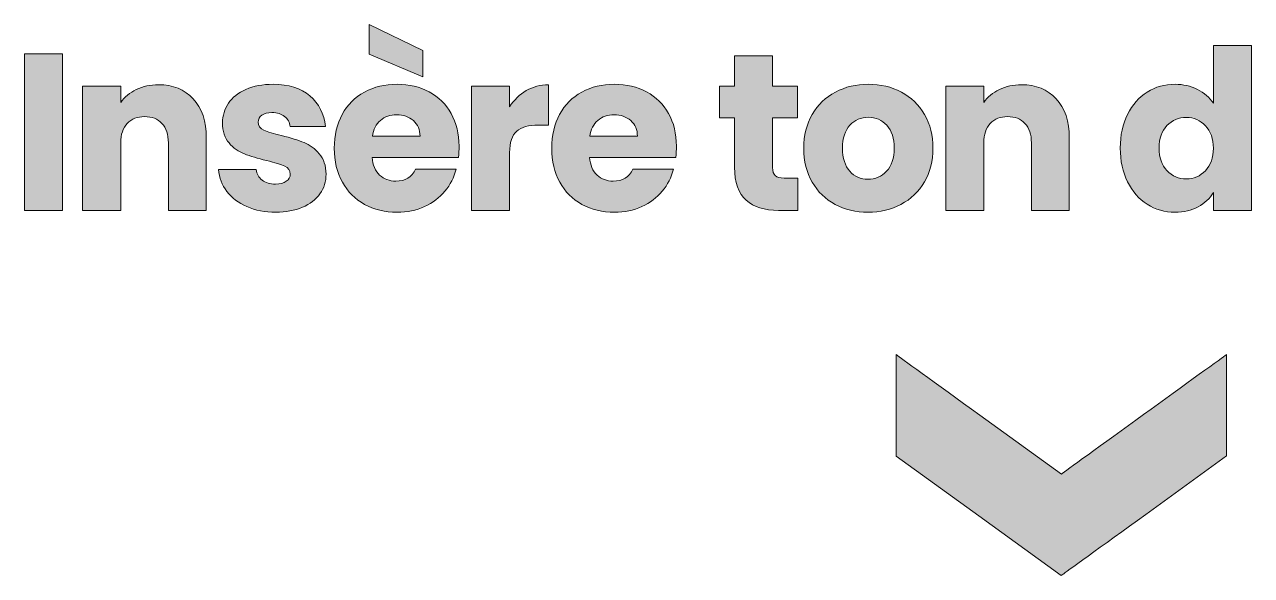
# Model space of a CAD drawing. Header units: millimetres. Extents: x 58 to 348, y -220 to -143.
# Drawn here: x 58.2 to 229.2, y -219.8 to -143.1 of the extents above; entities that cross this region are included whole.
import ezdxf

# ---------------------------------------------------------------- set-up
doc = ezdxf.new("R2010")
doc.units = ezdxf.units.MM
doc.header["$MEASUREMENT"] = 0
doc.layers.add('Calque 1', color=7, linetype='Continuous', lineweight=0)

msp = doc.modelspace()

# ---------------------------------------------------------------- hatches: boundary and pattern name
at = {"layer": 'Calque 1', "true_color": 0x1d1d1b, "transparency": 33554687}
h = msp.add_hatch(color=250, dxfattribs=at)
h.dxf.hatch_style = 2
edge = h.paths.add_edge_path()
edge.add_spline(control_points=[(113.29, -158.62), (113.29, -157.71), (112.98, -156.99), (112.36, -156.45), (111.74, -155.91), (110.97, -155.64), (110.03, -155.64), (109.14, -155.64), (108.39, -155.9), (107.78, -156.42), (107.17, -156.94), (106.8, -157.67), (106.65, -158.62), (106.65, -158.62), (113.29, -158.62), (113.29, -158.62)], knot_values=[0, 0, 0, 0, 1, 1, 1, 2, 2, 2, 3, 3, 3, 4, 4, 4, 5, 5, 5, 5], degree=3, periodic=0)
edge = h.paths.add_edge_path()
edge.add_spline(control_points=[(113.67, -146.67), (113.67, -146.67), (113.67, -150.33), (113.67, -150.33), (113.67, -150.33), (106.18, -147.2), (106.18, -147.2), (106.18, -147.2), (106.18, -143.07), (106.18, -143.07), (106.18, -143.07), (113.67, -146.67), (113.67, -146.67)], knot_values=[0, 0, 0, 0, 1, 1, 1, 2, 2, 2, 3, 3, 3, 4, 4, 4, 4], degree=3, periodic=0)
edge = h.paths.add_edge_path()
edge.add_spline(control_points=[(118.63, -161.57), (118.63, -161.57), (106.62, -161.57), (106.62, -161.57), (106.7, -162.65), (107.05, -163.47), (107.66, -164.04), (108.27, -164.61), (109.02, -164.89), (109.91, -164.89), (111.23, -164.89), (112.16, -164.33), (112.67, -163.22), (112.67, -163.22), (118.32, -163.22), (118.32, -163.22), (118.03, -164.36), (117.51, -165.38), (116.76, -166.29), (116, -167.2), (115.05, -167.92), (113.92, -168.43), (112.78, -168.95), (111.5, -169.21), (110.1, -169.21), (108.4, -169.21), (106.89, -168.85), (105.56, -168.12), (104.24, -167.4), (103.2, -166.36), (102.46, -165.02), (101.71, -163.67), (101.34, -162.1), (101.34, -160.3), (101.34, -158.5), (101.71, -156.93), (102.44, -155.58), (103.18, -154.24), (104.21, -153.2), (105.53, -152.48), (106.86, -151.75), (108.38, -151.39), (110.1, -151.39), (111.77, -151.39), (113.26, -151.74), (114.57, -152.44), (115.87, -153.15), (116.89, -154.15), (117.62, -155.46), (118.36, -156.76), (118.73, -158.28), (118.73, -160.02), (118.73, -160.52), (118.7, -161.03), (118.63, -161.57)], knot_values=[0, 0, 0, 0, 1, 1, 1, 2, 2, 2, 3, 3, 3, 4, 4, 4, 5, 5, 5, 6, 6, 6, 7, 7, 7, 8, 8, 8, 9, 9, 9, 10, 10, 10, 11, 11, 11, 12, 12, 12, 13, 13, 13, 14, 14, 14, 15, 15, 15, 16, 16, 16, 17, 17, 17, 18, 18, 18, 18], degree=3, periodic=0)
h = msp.add_hatch(color=250, dxfattribs=at)
h.dxf.hatch_style = 2
edge = h.paths.add_edge_path()
edge.add_spline(control_points=[(222.77, -157.16), (222.04, -156.4), (221.14, -156.01), (220.09, -156.01), (219.03, -156.01), (218.13, -156.39), (217.4, -157.15), (216.67, -157.9), (216.3, -158.94), (216.3, -160.27), (216.3, -161.59), (216.67, -162.64), (217.4, -163.42), (218.13, -164.2), (219.03, -164.58), (220.09, -164.58), (221.14, -164.58), (222.04, -164.2), (222.77, -163.43), (223.51, -162.67), (223.87, -161.62), (223.87, -160.3), (223.87, -158.98), (223.51, -157.93), (222.77, -157.16)], knot_values=[0, 0, 0, 0, 1, 1, 1, 2, 2, 2, 3, 3, 3, 4, 4, 4, 5, 5, 5, 6, 6, 6, 7, 7, 7, 8, 8, 8, 8], degree=3, periodic=0)
edge = h.paths.add_edge_path()
edge.add_spline(control_points=[(211.91, -155.58), (212.58, -154.24), (213.49, -153.2), (214.65, -152.48), (215.81, -151.75), (217.11, -151.39), (218.53, -151.39), (219.67, -151.39), (220.71, -151.63), (221.65, -152.1), (222.59, -152.58), (223.33, -153.22), (223.87, -154.03), (223.87, -154.03), (223.87, -145.99), (223.87, -145.99), (223.87, -145.99), (229.18, -145.99), (229.18, -145.99), (229.18, -145.99), (229.18, -168.96), (229.18, -168.96), (229.18, -168.96), (223.87, -168.96), (223.87, -168.96), (223.87, -168.96), (223.87, -166.48), (223.87, -166.48), (223.38, -167.3), (222.67, -167.97), (221.75, -168.46), (220.83, -168.96), (219.75, -169.21), (218.53, -169.21), (217.11, -169.21), (215.81, -168.84), (214.65, -168.11), (213.49, -167.37), (212.58, -166.33), (211.91, -164.97), (211.23, -163.62), (210.9, -162.05), (210.9, -160.27), (210.9, -158.49), (211.23, -156.93), (211.91, -155.58)], knot_values=[0, 0, 0, 0, 1, 1, 1, 2, 2, 2, 3, 3, 3, 4, 4, 4, 5, 5, 5, 6, 6, 6, 7, 7, 7, 8, 8, 8, 9, 9, 9, 10, 10, 10, 11, 11, 11, 12, 12, 12, 13, 13, 13, 14, 14, 14, 15, 15, 15, 15], degree=3, periodic=0)
h = msp.add_hatch(color=250, dxfattribs=at)
h.dxf.hatch_style = 2
edge = h.paths.add_edge_path()
edge.add_spline(control_points=[(63.47, -147.17), (63.47, -147.17), (63.47, -168.96), (63.47, -168.96), (63.47, -168.96), (58.16, -168.96), (58.16, -168.96), (58.16, -168.96), (58.16, -147.17), (58.16, -147.17), (58.16, -147.17), (63.47, -147.17), (63.47, -147.17)], knot_values=[0, 0, 0, 0, 1, 1, 1, 2, 2, 2, 3, 3, 3, 4, 4, 4, 4], degree=3, periodic=0)
h = msp.add_hatch(color=250, dxfattribs=at)
h.dxf.hatch_style = 2
edge = h.paths.add_edge_path()
edge.add_spline(control_points=[(165.95, -164.46), (165.95, -164.46), (165.95, -168.96), (165.95, -168.96), (165.95, -168.96), (163.24, -168.96), (163.24, -168.96), (161.32, -168.96), (159.82, -168.49), (158.74, -167.55), (157.67, -166.61), (157.13, -165.07), (157.13, -162.94), (157.13, -162.94), (157.13, -156.05), (157.13, -156.05), (157.13, -156.05), (155.02, -156.05), (155.02, -156.05), (155.02, -156.05), (155.02, -151.64), (155.02, -151.64), (155.02, -151.64), (157.13, -151.64), (157.13, -151.64), (157.13, -151.64), (157.13, -147.42), (157.13, -147.42), (157.13, -147.42), (162.44, -147.42), (162.44, -147.42), (162.44, -147.42), (162.44, -151.64), (162.44, -151.64), (162.44, -151.64), (165.91, -151.64), (165.91, -151.64), (165.91, -151.64), (165.91, -156.05), (165.91, -156.05), (165.91, -156.05), (162.44, -156.05), (162.44, -156.05), (162.44, -156.05), (162.44, -163), (162.44, -163), (162.44, -163.52), (162.56, -163.89), (162.81, -164.12), (163.06, -164.35), (163.47, -164.46), (164.05, -164.46), (164.05, -164.46), (165.95, -164.46), (165.95, -164.46)], knot_values=[0, 0, 0, 0, 1, 1, 1, 2, 2, 2, 3, 3, 3, 4, 4, 4, 5, 5, 5, 6, 6, 6, 7, 7, 7, 8, 8, 8, 9, 9, 9, 10, 10, 10, 11, 11, 11, 12, 12, 12, 13, 13, 13, 14, 14, 14, 15, 15, 15, 16, 16, 16, 17, 17, 17, 18, 18, 18, 18], degree=3, periodic=0)
h = msp.add_hatch(color=250, dxfattribs=at)
h.dxf.hatch_style = 2
edge = h.paths.add_edge_path()
edge.add_spline(control_points=[(81.68, -153.42), (82.89, -154.74), (83.49, -156.54), (83.49, -158.84), (83.49, -158.84), (83.49, -168.96), (83.49, -168.96), (83.49, -168.96), (78.21, -168.96), (78.21, -168.96), (78.21, -168.96), (78.21, -159.55), (78.21, -159.55), (78.21, -158.4), (77.91, -157.5), (77.31, -156.85), (76.71, -156.21), (75.91, -155.89), (74.89, -155.89), (73.88, -155.89), (73.07, -156.21), (72.47, -156.85), (71.87, -157.5), (71.57, -158.4), (71.57, -159.55), (71.57, -159.55), (71.57, -168.96), (71.57, -168.96), (71.57, -168.96), (66.26, -168.96), (66.26, -168.96), (66.26, -168.96), (66.26, -151.64), (66.26, -151.64), (66.26, -151.64), (71.57, -151.64), (71.57, -151.64), (71.57, -151.64), (71.57, -153.94), (71.57, -153.94), (72.11, -153.17), (72.83, -152.56), (73.74, -152.12), (74.65, -151.67), (75.68, -151.45), (76.82, -151.45), (78.85, -151.45), (80.46, -152.11), (81.68, -153.42)], knot_values=[0, 0, 0, 0, 1, 1, 1, 2, 2, 2, 3, 3, 3, 4, 4, 4, 5, 5, 5, 6, 6, 6, 7, 7, 7, 8, 8, 8, 9, 9, 9, 10, 10, 10, 11, 11, 11, 12, 12, 12, 13, 13, 13, 14, 14, 14, 15, 15, 15, 16, 16, 16, 16], degree=3, periodic=0)
h = msp.add_hatch(color=250, dxfattribs=at)
h.dxf.hatch_style = 2
edge = h.paths.add_edge_path()
edge.add_spline(control_points=[(89.14, -168.43), (87.96, -167.92), (87.03, -167.21), (86.35, -166.31), (85.66, -165.41), (85.28, -164.4), (85.2, -163.28), (85.2, -163.28), (90.45, -163.28), (90.45, -163.28), (90.51, -163.88), (90.79, -164.37), (91.28, -164.74), (91.78, -165.11), (92.39, -165.3), (93.12, -165.3), (93.78, -165.3), (94.29, -165.17), (94.65, -164.91), (95.01, -164.65), (95.2, -164.31), (95.2, -163.9), (95.2, -163.4), (94.94, -163.04), (94.42, -162.8), (93.9, -162.56), (93.06, -162.3), (91.9, -162.01), (90.66, -161.72), (89.63, -161.41), (88.8, -161.09), (87.97, -160.77), (87.26, -160.26), (86.66, -159.57), (86.06, -158.88), (85.76, -157.94), (85.76, -156.76), (85.76, -155.77), (86.03, -154.86), (86.58, -154.04), (87.13, -153.23), (87.94, -152.58), (89, -152.1), (90.07, -151.63), (91.34, -151.39), (92.8, -151.39), (94.98, -151.39), (96.69, -151.93), (97.94, -153), (99.19, -154.08), (99.91, -155.51), (100.1, -157.29), (100.1, -157.29), (95.2, -157.29), (95.2, -157.29), (95.11, -156.69), (94.85, -156.21), (94.4, -155.86), (93.96, -155.51), (93.37, -155.33), (92.65, -155.33), (92.03, -155.33), (91.55, -155.45), (91.22, -155.69), (90.89, -155.93), (90.72, -156.25), (90.72, -156.67), (90.72, -157.16), (90.99, -157.54), (91.52, -157.78), (92.04, -158.03), (92.87, -158.28), (93.98, -158.53), (95.27, -158.86), (96.31, -159.19), (97.12, -159.51), (97.93, -159.83), (98.64, -160.35), (99.25, -161.06), (99.86, -161.77), (100.17, -162.73), (100.19, -163.93), (100.19, -164.95), (99.91, -165.85), (99.34, -166.65), (98.77, -167.44), (97.95, -168.07), (96.89, -168.53), (95.82, -168.98), (94.58, -169.21), (93.18, -169.21), (91.67, -169.21), (90.32, -168.95), (89.14, -168.43)], knot_values=[0, 0, 0, 0, 1, 1, 1, 2, 2, 2, 3, 3, 3, 4, 4, 4, 5, 5, 5, 6, 6, 6, 7, 7, 7, 8, 8, 8, 9, 9, 9, 10, 10, 10, 11, 11, 11, 12, 12, 12, 13, 13, 13, 14, 14, 14, 15, 15, 15, 16, 16, 16, 17, 17, 17, 18, 18, 18, 19, 19, 19, 20, 20, 20, 21, 21, 21, 22, 22, 22, 23, 23, 23, 24, 24, 24, 25, 25, 25, 26, 26, 26, 27, 27, 27, 28, 28, 28, 29, 29, 29, 30, 30, 30, 31, 31, 31, 31], degree=3, periodic=0)
h = msp.add_hatch(color=250, dxfattribs=at)
h.dxf.hatch_style = 2
edge = h.paths.add_edge_path()
edge.add_spline(control_points=[(128.1, -152.27), (129.03, -151.73), (130.07, -151.45), (131.21, -151.45), (131.21, -151.45), (131.21, -157.07), (131.21, -157.07), (131.21, -157.07), (129.75, -157.07), (129.75, -157.07), (128.42, -157.07), (127.43, -157.36), (126.77, -157.92), (126.11, -158.49), (125.77, -159.49), (125.77, -160.92), (125.77, -160.92), (125.77, -168.96), (125.77, -168.96), (125.77, -168.96), (120.47, -168.96), (120.47, -168.96), (120.47, -168.96), (120.47, -151.64), (120.47, -151.64), (120.47, -151.64), (125.77, -151.64), (125.77, -151.64), (125.77, -151.64), (125.77, -154.52), (125.77, -154.52), (126.4, -153.57), (127.17, -152.82), (128.1, -152.27)], knot_values=[0, 0, 0, 0, 1, 1, 1, 2, 2, 2, 3, 3, 3, 4, 4, 4, 5, 5, 5, 6, 6, 6, 7, 7, 7, 8, 8, 8, 9, 9, 9, 10, 10, 10, 11, 11, 11, 11], degree=3, periodic=0)
h = msp.add_hatch(color=250, dxfattribs=at)
h.dxf.hatch_style = 2
edge = h.paths.add_edge_path()
edge.add_spline(control_points=[(143.59, -158.62), (143.59, -157.71), (143.28, -156.99), (142.66, -156.45), (142.04, -155.91), (141.27, -155.64), (140.33, -155.64), (139.44, -155.64), (138.69, -155.9), (138.08, -156.42), (137.47, -156.94), (137.09, -157.67), (136.95, -158.62), (136.95, -158.62), (143.59, -158.62), (143.59, -158.62)], knot_values=[0, 0, 0, 0, 1, 1, 1, 2, 2, 2, 3, 3, 3, 4, 4, 4, 5, 5, 5, 5], degree=3, periodic=0)
edge = h.paths.add_edge_path()
edge.add_spline(control_points=[(148.93, -161.57), (148.93, -161.57), (136.92, -161.57), (136.92, -161.57), (137, -162.65), (137.35, -163.47), (137.96, -164.04), (138.57, -164.61), (139.32, -164.89), (140.21, -164.89), (141.53, -164.89), (142.45, -164.33), (142.97, -163.22), (142.97, -163.22), (148.62, -163.22), (148.62, -163.22), (148.33, -164.36), (147.81, -165.38), (147.05, -166.29), (146.3, -167.2), (145.35, -167.92), (144.21, -168.43), (143.08, -168.95), (141.8, -169.21), (140.4, -169.21), (138.7, -169.21), (137.19, -168.85), (135.86, -168.12), (134.54, -167.4), (133.5, -166.36), (132.76, -165.02), (132.01, -163.67), (131.64, -162.1), (131.64, -160.3), (131.64, -158.5), (132.01, -156.93), (132.74, -155.58), (133.48, -154.24), (134.51, -153.2), (135.83, -152.48), (137.16, -151.75), (138.68, -151.39), (140.4, -151.39), (142.07, -151.39), (143.56, -151.74), (144.87, -152.44), (146.17, -153.15), (147.19, -154.15), (147.92, -155.46), (148.66, -156.76), (149.03, -158.28), (149.03, -160.02), (149.03, -160.52), (149, -161.03), (148.93, -161.57)], knot_values=[0, 0, 0, 0, 1, 1, 1, 2, 2, 2, 3, 3, 3, 4, 4, 4, 5, 5, 5, 6, 6, 6, 7, 7, 7, 8, 8, 8, 9, 9, 9, 10, 10, 10, 11, 11, 11, 12, 12, 12, 13, 13, 13, 14, 14, 14, 15, 15, 15, 16, 16, 16, 17, 17, 17, 18, 18, 18, 18], degree=3, periodic=0)
h = msp.add_hatch(color=250, dxfattribs=at)
h.dxf.hatch_style = 2
edge = h.paths.add_edge_path()
edge.add_spline(control_points=[(178.32, -163.5), (179.03, -162.75), (179.39, -161.69), (179.39, -160.3), (179.39, -158.91), (179.04, -157.85), (178.35, -157.1), (177.65, -156.36), (176.8, -155.98), (175.79, -155.98), (174.75, -155.98), (173.89, -156.35), (173.21, -157.09), (172.53, -157.82), (172.18, -158.89), (172.18, -160.3), (172.18, -161.69), (172.52, -162.75), (173.19, -163.5), (173.87, -164.24), (174.71, -164.61), (175.72, -164.61), (176.74, -164.61), (177.6, -164.24), (178.32, -163.5)], knot_values=[0, 0, 0, 0, 1, 1, 1, 2, 2, 2, 3, 3, 3, 4, 4, 4, 5, 5, 5, 6, 6, 6, 7, 7, 7, 8, 8, 8, 8], degree=3, periodic=0)
edge = h.paths.add_edge_path()
edge.add_spline(control_points=[(171.14, -168.12), (169.79, -167.4), (168.72, -166.36), (167.95, -165.02), (167.17, -163.67), (166.78, -162.1), (166.78, -160.3), (166.78, -158.52), (167.18, -156.95), (167.96, -155.6), (168.75, -154.24), (169.83, -153.2), (171.19, -152.48), (172.56, -151.75), (174.09, -151.39), (175.79, -151.39), (177.48, -151.39), (179.01, -151.75), (180.38, -152.48), (181.75, -153.2), (182.82, -154.24), (183.61, -155.6), (184.4, -156.95), (184.79, -158.52), (184.79, -160.3), (184.79, -162.08), (184.39, -163.65), (183.59, -165), (182.8, -166.36), (181.71, -167.4), (180.33, -168.12), (178.96, -168.85), (177.42, -169.21), (175.72, -169.21), (174.03, -169.21), (172.5, -168.85), (171.14, -168.12)], knot_values=[0, 0, 0, 0, 1, 1, 1, 2, 2, 2, 3, 3, 3, 4, 4, 4, 5, 5, 5, 6, 6, 6, 7, 7, 7, 8, 8, 8, 9, 9, 9, 10, 10, 10, 11, 11, 11, 12, 12, 12, 12], degree=3, periodic=0)
h = msp.add_hatch(color=250, dxfattribs=at)
h.dxf.hatch_style = 2
edge = h.paths.add_edge_path()
edge.add_spline(control_points=[(201.97, -153.42), (203.18, -154.74), (203.79, -156.54), (203.79, -158.84), (203.79, -158.84), (203.79, -168.96), (203.79, -168.96), (203.79, -168.96), (198.51, -168.96), (198.51, -168.96), (198.51, -168.96), (198.51, -159.55), (198.51, -159.55), (198.51, -158.4), (198.21, -157.5), (197.61, -156.85), (197.01, -156.21), (196.2, -155.89), (195.19, -155.89), (194.17, -155.89), (193.37, -156.21), (192.77, -156.85), (192.17, -157.5), (191.87, -158.4), (191.87, -159.55), (191.87, -159.55), (191.87, -168.96), (191.87, -168.96), (191.87, -168.96), (186.56, -168.96), (186.56, -168.96), (186.56, -168.96), (186.56, -151.64), (186.56, -151.64), (186.56, -151.64), (191.87, -151.64), (191.87, -151.64), (191.87, -151.64), (191.87, -153.94), (191.87, -153.94), (192.4, -153.17), (193.13, -152.56), (194.04, -152.12), (194.95, -151.67), (195.97, -151.45), (197.11, -151.45), (199.14, -151.45), (200.76, -152.11), (201.97, -153.42)], knot_values=[0, 0, 0, 0, 1, 1, 1, 2, 2, 2, 3, 3, 3, 4, 4, 4, 5, 5, 5, 6, 6, 6, 7, 7, 7, 8, 8, 8, 9, 9, 9, 10, 10, 10, 11, 11, 11, 12, 12, 12, 13, 13, 13, 14, 14, 14, 15, 15, 15, 16, 16, 16, 16], degree=3, periodic=0)
at = {"layer": 'Calque 1', "true_color": 0x010101, "transparency": 33554687}
h = msp.add_hatch(color=18, dxfattribs=at)
h.dxf.hatch_style = 2
edge = h.paths.add_edge_path()
edge.add_spline(control_points=[(225.62, -189.11), (225.2, -189.41), (202.99, -205.47), (202.85, -205.57), (202.85, -205.57), (202.68, -205.7), (202.68, -205.7), (202.68, -205.7), (191.33, -197.5), (191.33, -197.5), (185.09, -192.98), (179.92, -189.24), (179.83, -189.17), (179.83, -189.17), (179.67, -189.05), (179.67, -189.05), (179.67, -189.05), (179.67, -196.11), (179.67, -196.11), (179.67, -196.11), (179.67, -203.18), (179.67, -203.18), (179.67, -203.18), (191.17, -211.5), (191.17, -211.5), (191.17, -211.5), (202.67, -219.82), (202.67, -219.82), (202.67, -219.82), (202.93, -219.63), (202.93, -219.63), (203.06, -219.53), (208.25, -215.79), (214.44, -211.31), (214.44, -211.31), (225.7, -203.16), (225.7, -203.16), (225.7, -203.16), (225.7, -196.11), (225.7, -196.11), (225.7, -196.11), (225.7, -189.05), (225.7, -189.05), (225.7, -189.05), (225.62, -189.11), (225.62, -189.11)], knot_values=[0, 0, 0, 0, 1, 1, 1, 2, 2, 2, 3, 3, 3, 4, 4, 4, 5, 5, 5, 6, 6, 6, 7, 7, 7, 8, 8, 8, 9, 9, 9, 10, 10, 10, 11, 11, 11, 12, 12, 12, 13, 13, 13, 14, 14, 14, 15, 15, 15, 15], degree=3, periodic=0)

# ---------------------------------------------------------------- linework, layer by layer
at = {"layer": 'Calque 1'}
for points, knots in [([(113.67, -146.67), (113.67, -146.67), (113.67, -150.33), (113.67, -150.33), (113.67, -150.33), (106.18, -147.2), (106.18, -147.2), (106.18, -147.2), (106.18, -143.07), (106.18, -143.07), (106.18, -143.07), (113.67, -146.67), (113.67, -146.67)], [0, 0, 0, 0, 1, 1, 1, 2, 2, 2, 3, 3, 3, 4, 4, 4, 4]), ([(211.91, -155.58), (212.58, -154.24), (213.49, -153.2), (214.65, -152.48), (215.81, -151.75), (217.11, -151.39), (218.53, -151.39), (219.67, -151.39), (220.71, -151.63), (221.65, -152.1), (222.59, -152.58), (223.33, -153.22), (223.87, -154.03), (223.87, -154.03), (223.87, -145.99), (223.87, -145.99), (223.87, -145.99), (229.18, -145.99), (229.18, -145.99), (229.18, -145.99), (229.18, -168.96), (229.18, -168.96), (229.18, -168.96), (223.87, -168.96), (223.87, -168.96), (223.87, -168.96), (223.87, -166.48), (223.87, -166.48), (223.38, -167.3), (222.67, -167.97), (221.75, -168.46), (220.83, -168.96), (219.75, -169.21), (218.53, -169.21), (217.11, -169.21), (215.81, -168.84), (214.65, -168.11), (213.49, -167.37), (212.58, -166.33), (211.91, -164.97), (211.23, -163.62), (210.9, -162.05), (210.9, -160.27), (210.9, -158.49), (211.23, -156.93), (211.91, -155.58)], [0, 0, 0, 0, 1, 1, 1, 2, 2, 2, 3, 3, 3, 4, 4, 4, 5, 5, 5, 6, 6, 6, 7, 7, 7, 8, 8, 8, 9, 9, 9, 10, 10, 10, 11, 11, 11, 12, 12, 12, 13, 13, 13, 14, 14, 14, 15, 15, 15, 15]), ([(63.47, -147.17), (63.47, -147.17), (63.47, -168.96), (63.47, -168.96), (63.47, -168.96), (58.16, -168.96), (58.16, -168.96), (58.16, -168.96), (58.16, -147.17), (58.16, -147.17), (58.16, -147.17), (63.47, -147.17), (63.47, -147.17)], [0, 0, 0, 0, 1, 1, 1, 2, 2, 2, 3, 3, 3, 4, 4, 4, 4]), ([(165.95, -164.46), (165.95, -164.46), (165.95, -168.96), (165.95, -168.96), (165.95, -168.96), (163.24, -168.96), (163.24, -168.96), (161.32, -168.96), (159.82, -168.49), (158.74, -167.55), (157.67, -166.61), (157.13, -165.07), (157.13, -162.94), (157.13, -162.94), (157.13, -156.05), (157.13, -156.05), (157.13, -156.05), (155.02, -156.05), (155.02, -156.05), (155.02, -156.05), (155.02, -151.64), (155.02, -151.64), (155.02, -151.64), (157.13, -151.64), (157.13, -151.64), (157.13, -151.64), (157.13, -147.42), (157.13, -147.42), (157.13, -147.42), (162.44, -147.42), (162.44, -147.42), (162.44, -147.42), (162.44, -151.64), (162.44, -151.64), (162.44, -151.64), (165.91, -151.64), (165.91, -151.64), (165.91, -151.64), (165.91, -156.05), (165.91, -156.05), (165.91, -156.05), (162.44, -156.05), (162.44, -156.05), (162.44, -156.05), (162.44, -163), (162.44, -163), (162.44, -163.52), (162.56, -163.89), (162.81, -164.12), (163.06, -164.35), (163.47, -164.46), (164.05, -164.46), (164.05, -164.46), (165.95, -164.46), (165.95, -164.46)], [0, 0, 0, 0, 1, 1, 1, 2, 2, 2, 3, 3, 3, 4, 4, 4, 5, 5, 5, 6, 6, 6, 7, 7, 7, 8, 8, 8, 9, 9, 9, 10, 10, 10, 11, 11, 11, 12, 12, 12, 13, 13, 13, 14, 14, 14, 15, 15, 15, 16, 16, 16, 17, 17, 17, 18, 18, 18, 18]), ([(81.68, -153.42), (82.89, -154.74), (83.49, -156.54), (83.49, -158.84), (83.49, -158.84), (83.49, -168.96), (83.49, -168.96), (83.49, -168.96), (78.21, -168.96), (78.21, -168.96), (78.21, -168.96), (78.21, -159.55), (78.21, -159.55), (78.21, -158.4), (77.91, -157.5), (77.31, -156.85), (76.71, -156.21), (75.91, -155.89), (74.89, -155.89), (73.88, -155.89), (73.07, -156.21), (72.47, -156.85), (71.87, -157.5), (71.57, -158.4), (71.57, -159.55), (71.57, -159.55), (71.57, -168.96), (71.57, -168.96), (71.57, -168.96), (66.26, -168.96), (66.26, -168.96), (66.26, -168.96), (66.26, -151.64), (66.26, -151.64), (66.26, -151.64), (71.57, -151.64), (71.57, -151.64), (71.57, -151.64), (71.57, -153.94), (71.57, -153.94), (72.11, -153.17), (72.83, -152.56), (73.74, -152.12), (74.65, -151.67), (75.68, -151.45), (76.82, -151.45), (78.85, -151.45), (80.46, -152.11), (81.68, -153.42)], [0, 0, 0, 0, 1, 1, 1, 2, 2, 2, 3, 3, 3, 4, 4, 4, 5, 5, 5, 6, 6, 6, 7, 7, 7, 8, 8, 8, 9, 9, 9, 10, 10, 10, 11, 11, 11, 12, 12, 12, 13, 13, 13, 14, 14, 14, 15, 15, 15, 16, 16, 16, 16]), ([(89.14, -168.43), (87.96, -167.92), (87.03, -167.21), (86.35, -166.31), (85.66, -165.41), (85.28, -164.4), (85.2, -163.28), (85.2, -163.28), (90.45, -163.28), (90.45, -163.28), (90.51, -163.88), (90.79, -164.37), (91.28, -164.74), (91.78, -165.11), (92.39, -165.3), (93.12, -165.3), (93.78, -165.3), (94.29, -165.17), (94.65, -164.91), (95.01, -164.65), (95.2, -164.31), (95.2, -163.9), (95.2, -163.4), (94.94, -163.04), (94.42, -162.8), (93.9, -162.56), (93.06, -162.3), (91.9, -162.01), (90.66, -161.72), (89.63, -161.41), (88.8, -161.09), (87.97, -160.77), (87.26, -160.26), (86.66, -159.57), (86.06, -158.88), (85.76, -157.94), (85.76, -156.76), (85.76, -155.77), (86.03, -154.86), (86.58, -154.04), (87.13, -153.23), (87.94, -152.58), (89, -152.1), (90.07, -151.63), (91.34, -151.39), (92.8, -151.39), (94.98, -151.39), (96.69, -151.93), (97.94, -153), (99.19, -154.08), (99.91, -155.51), (100.1, -157.29), (100.1, -157.29), (95.2, -157.29), (95.2, -157.29), (95.11, -156.69), (94.85, -156.21), (94.4, -155.86), (93.96, -155.51), (93.37, -155.33), (92.65, -155.33), (92.03, -155.33), (91.55, -155.45), (91.22, -155.69), (90.89, -155.93), (90.72, -156.25), (90.72, -156.67), (90.72, -157.16), (90.99, -157.54), (91.52, -157.78), (92.04, -158.03), (92.87, -158.28), (93.98, -158.53), (95.27, -158.86), (96.31, -159.19), (97.12, -159.51), (97.93, -159.83), (98.64, -160.35), (99.25, -161.06), (99.86, -161.77), (100.17, -162.73), (100.19, -163.93), (100.19, -164.95), (99.91, -165.85), (99.34, -166.65), (98.77, -167.44), (97.95, -168.07), (96.89, -168.53), (95.82, -168.98), (94.58, -169.21), (93.18, -169.21), (91.67, -169.21), (90.32, -168.95), (89.14, -168.43)], [0, 0, 0, 0, 1, 1, 1, 2, 2, 2, 3, 3, 3, 4, 4, 4, 5, 5, 5, 6, 6, 6, 7, 7, 7, 8, 8, 8, 9, 9, 9, 10, 10, 10, 11, 11, 11, 12, 12, 12, 13, 13, 13, 14, 14, 14, 15, 15, 15, 16, 16, 16, 17, 17, 17, 18, 18, 18, 19, 19, 19, 20, 20, 20, 21, 21, 21, 22, 22, 22, 23, 23, 23, 24, 24, 24, 25, 25, 25, 26, 26, 26, 27, 27, 27, 28, 28, 28, 29, 29, 29, 30, 30, 30, 31, 31, 31, 31]), ([(118.63, -161.57), (118.63, -161.57), (106.62, -161.57), (106.62, -161.57), (106.7, -162.65), (107.05, -163.47), (107.66, -164.04), (108.27, -164.61), (109.02, -164.89), (109.91, -164.89), (111.23, -164.89), (112.16, -164.33), (112.67, -163.22), (112.67, -163.22), (118.32, -163.22), (118.32, -163.22), (118.03, -164.36), (117.51, -165.38), (116.76, -166.29), (116, -167.2), (115.05, -167.92), (113.92, -168.43), (112.78, -168.95), (111.5, -169.21), (110.1, -169.21), (108.4, -169.21), (106.89, -168.85), (105.56, -168.12), (104.24, -167.4), (103.2, -166.36), (102.46, -165.02), (101.71, -163.67), (101.34, -162.1), (101.34, -160.3), (101.34, -158.5), (101.71, -156.93), (102.44, -155.58), (103.18, -154.24), (104.21, -153.2), (105.53, -152.48), (106.86, -151.75), (108.38, -151.39), (110.1, -151.39), (111.77, -151.39), (113.26, -151.74), (114.57, -152.44), (115.87, -153.15), (116.89, -154.15), (117.62, -155.46), (118.36, -156.76), (118.73, -158.28), (118.73, -160.02), (118.73, -160.52), (118.7, -161.03), (118.63, -161.57)], [0, 0, 0, 0, 1, 1, 1, 2, 2, 2, 3, 3, 3, 4, 4, 4, 5, 5, 5, 6, 6, 6, 7, 7, 7, 8, 8, 8, 9, 9, 9, 10, 10, 10, 11, 11, 11, 12, 12, 12, 13, 13, 13, 14, 14, 14, 15, 15, 15, 16, 16, 16, 17, 17, 17, 18, 18, 18, 18]), ([(128.1, -152.27), (129.03, -151.73), (130.07, -151.45), (131.21, -151.45), (131.21, -151.45), (131.21, -157.07), (131.21, -157.07), (131.21, -157.07), (129.75, -157.07), (129.75, -157.07), (128.42, -157.07), (127.43, -157.36), (126.77, -157.92), (126.11, -158.49), (125.77, -159.49), (125.77, -160.92), (125.77, -160.92), (125.77, -168.96), (125.77, -168.96), (125.77, -168.96), (120.47, -168.96), (120.47, -168.96), (120.47, -168.96), (120.47, -151.64), (120.47, -151.64), (120.47, -151.64), (125.77, -151.64), (125.77, -151.64), (125.77, -151.64), (125.77, -154.52), (125.77, -154.52), (126.4, -153.57), (127.17, -152.82), (128.1, -152.27)], [0, 0, 0, 0, 1, 1, 1, 2, 2, 2, 3, 3, 3, 4, 4, 4, 5, 5, 5, 6, 6, 6, 7, 7, 7, 8, 8, 8, 9, 9, 9, 10, 10, 10, 11, 11, 11, 11]), ([(148.93, -161.57), (148.93, -161.57), (136.92, -161.57), (136.92, -161.57), (137, -162.65), (137.35, -163.47), (137.96, -164.04), (138.57, -164.61), (139.32, -164.89), (140.21, -164.89), (141.53, -164.89), (142.45, -164.33), (142.97, -163.22), (142.97, -163.22), (148.62, -163.22), (148.62, -163.22), (148.33, -164.36), (147.81, -165.38), (147.05, -166.29), (146.3, -167.2), (145.35, -167.92), (144.21, -168.43), (143.08, -168.95), (141.8, -169.21), (140.4, -169.21), (138.7, -169.21), (137.19, -168.85), (135.86, -168.12), (134.54, -167.4), (133.5, -166.36), (132.76, -165.02), (132.01, -163.67), (131.64, -162.1), (131.64, -160.3), (131.64, -158.5), (132.01, -156.93), (132.74, -155.58), (133.48, -154.24), (134.51, -153.2), (135.83, -152.48), (137.16, -151.75), (138.68, -151.39), (140.4, -151.39), (142.07, -151.39), (143.56, -151.74), (144.87, -152.44), (146.17, -153.15), (147.19, -154.15), (147.92, -155.46), (148.66, -156.76), (149.03, -158.28), (149.03, -160.02), (149.03, -160.52), (149, -161.03), (148.93, -161.57)], [0, 0, 0, 0, 1, 1, 1, 2, 2, 2, 3, 3, 3, 4, 4, 4, 5, 5, 5, 6, 6, 6, 7, 7, 7, 8, 8, 8, 9, 9, 9, 10, 10, 10, 11, 11, 11, 12, 12, 12, 13, 13, 13, 14, 14, 14, 15, 15, 15, 16, 16, 16, 17, 17, 17, 18, 18, 18, 18]), ([(171.14, -168.12), (169.79, -167.4), (168.72, -166.36), (167.95, -165.02), (167.17, -163.67), (166.78, -162.1), (166.78, -160.3), (166.78, -158.52), (167.18, -156.95), (167.96, -155.6), (168.75, -154.24), (169.83, -153.2), (171.19, -152.48), (172.56, -151.75), (174.09, -151.39), (175.79, -151.39), (177.48, -151.39), (179.01, -151.75), (180.38, -152.48), (181.75, -153.2), (182.82, -154.24), (183.61, -155.6), (184.4, -156.95), (184.79, -158.52), (184.79, -160.3), (184.79, -162.08), (184.39, -163.65), (183.59, -165), (182.8, -166.36), (181.71, -167.4), (180.33, -168.12), (178.96, -168.85), (177.42, -169.21), (175.72, -169.21), (174.03, -169.21), (172.5, -168.85), (171.14, -168.12)], [0, 0, 0, 0, 1, 1, 1, 2, 2, 2, 3, 3, 3, 4, 4, 4, 5, 5, 5, 6, 6, 6, 7, 7, 7, 8, 8, 8, 9, 9, 9, 10, 10, 10, 11, 11, 11, 12, 12, 12, 12]), ([(201.97, -153.42), (203.18, -154.74), (203.79, -156.54), (203.79, -158.84), (203.79, -158.84), (203.79, -168.96), (203.79, -168.96), (203.79, -168.96), (198.51, -168.96), (198.51, -168.96), (198.51, -168.96), (198.51, -159.55), (198.51, -159.55), (198.51, -158.4), (198.21, -157.5), (197.61, -156.85), (197.01, -156.21), (196.2, -155.89), (195.19, -155.89), (194.17, -155.89), (193.37, -156.21), (192.77, -156.85), (192.17, -157.5), (191.87, -158.4), (191.87, -159.55), (191.87, -159.55), (191.87, -168.96), (191.87, -168.96), (191.87, -168.96), (186.56, -168.96), (186.56, -168.96), (186.56, -168.96), (186.56, -151.64), (186.56, -151.64), (186.56, -151.64), (191.87, -151.64), (191.87, -151.64), (191.87, -151.64), (191.87, -153.94), (191.87, -153.94), (192.4, -153.17), (193.13, -152.56), (194.04, -152.12), (194.95, -151.67), (195.97, -151.45), (197.11, -151.45), (199.14, -151.45), (200.76, -152.11), (201.97, -153.42)], [0, 0, 0, 0, 1, 1, 1, 2, 2, 2, 3, 3, 3, 4, 4, 4, 5, 5, 5, 6, 6, 6, 7, 7, 7, 8, 8, 8, 9, 9, 9, 10, 10, 10, 11, 11, 11, 12, 12, 12, 13, 13, 13, 14, 14, 14, 15, 15, 15, 16, 16, 16, 16]), ([(113.29, -158.62), (113.29, -157.71), (112.98, -156.99), (112.36, -156.45), (111.74, -155.91), (110.97, -155.64), (110.03, -155.64), (109.14, -155.64), (108.39, -155.9), (107.78, -156.42), (107.17, -156.94), (106.8, -157.67), (106.65, -158.62), (106.65, -158.62), (113.29, -158.62), (113.29, -158.62)], [0, 0, 0, 0, 1, 1, 1, 2, 2, 2, 3, 3, 3, 4, 4, 4, 5, 5, 5, 5]), ([(143.59, -158.62), (143.59, -157.71), (143.28, -156.99), (142.66, -156.45), (142.04, -155.91), (141.27, -155.64), (140.33, -155.64), (139.44, -155.64), (138.69, -155.9), (138.08, -156.42), (137.47, -156.94), (137.09, -157.67), (136.95, -158.62), (136.95, -158.62), (143.59, -158.62), (143.59, -158.62)], [0, 0, 0, 0, 1, 1, 1, 2, 2, 2, 3, 3, 3, 4, 4, 4, 5, 5, 5, 5]), ([(178.32, -163.5), (179.03, -162.75), (179.39, -161.69), (179.39, -160.3), (179.39, -158.91), (179.04, -157.85), (178.35, -157.1), (177.65, -156.36), (176.8, -155.98), (175.79, -155.98), (174.75, -155.98), (173.89, -156.35), (173.21, -157.09), (172.53, -157.82), (172.18, -158.89), (172.18, -160.3), (172.18, -161.69), (172.52, -162.75), (173.19, -163.5), (173.87, -164.24), (174.71, -164.61), (175.72, -164.61), (176.74, -164.61), (177.6, -164.24), (178.32, -163.5)], [0, 0, 0, 0, 1, 1, 1, 2, 2, 2, 3, 3, 3, 4, 4, 4, 5, 5, 5, 6, 6, 6, 7, 7, 7, 8, 8, 8, 8]), ([(222.77, -157.16), (222.04, -156.4), (221.14, -156.01), (220.09, -156.01), (219.03, -156.01), (218.13, -156.39), (217.4, -157.15), (216.67, -157.9), (216.3, -158.94), (216.3, -160.27), (216.3, -161.59), (216.67, -162.64), (217.4, -163.42), (218.13, -164.2), (219.03, -164.58), (220.09, -164.58), (221.14, -164.58), (222.04, -164.2), (222.77, -163.43), (223.51, -162.67), (223.87, -161.62), (223.87, -160.3), (223.87, -158.98), (223.51, -157.93), (222.77, -157.16)], [0, 0, 0, 0, 1, 1, 1, 2, 2, 2, 3, 3, 3, 4, 4, 4, 5, 5, 5, 6, 6, 6, 7, 7, 7, 8, 8, 8, 8]), ([(225.62, -189.11), (225.2, -189.41), (202.99, -205.47), (202.85, -205.57), (202.85, -205.57), (202.68, -205.7), (202.68, -205.7), (202.68, -205.7), (191.33, -197.5), (191.33, -197.5), (185.09, -192.98), (179.92, -189.24), (179.83, -189.17), (179.83, -189.17), (179.67, -189.05), (179.67, -189.05), (179.67, -189.05), (179.67, -196.11), (179.67, -196.11), (179.67, -196.11), (179.67, -203.18), (179.67, -203.18), (179.67, -203.18), (191.17, -211.5), (191.17, -211.5), (191.17, -211.5), (202.67, -219.82), (202.67, -219.82), (202.67, -219.82), (202.93, -219.63), (202.93, -219.63), (203.06, -219.53), (208.25, -215.79), (214.44, -211.31), (214.44, -211.31), (225.7, -203.16), (225.7, -203.16), (225.7, -203.16), (225.7, -196.11), (225.7, -196.11), (225.7, -196.11), (225.7, -189.05), (225.7, -189.05), (225.7, -189.05), (225.62, -189.11), (225.62, -189.11)], [0, 0, 0, 0, 1, 1, 1, 2, 2, 2, 3, 3, 3, 4, 4, 4, 5, 5, 5, 6, 6, 6, 7, 7, 7, 8, 8, 8, 9, 9, 9, 10, 10, 10, 11, 11, 11, 12, 12, 12, 13, 13, 13, 14, 14, 14, 15, 15, 15, 15])]:
    msp.add_open_spline(points, degree=3, knots=knots, dxfattribs=at)

doc.saveas('drawing.dxf')
